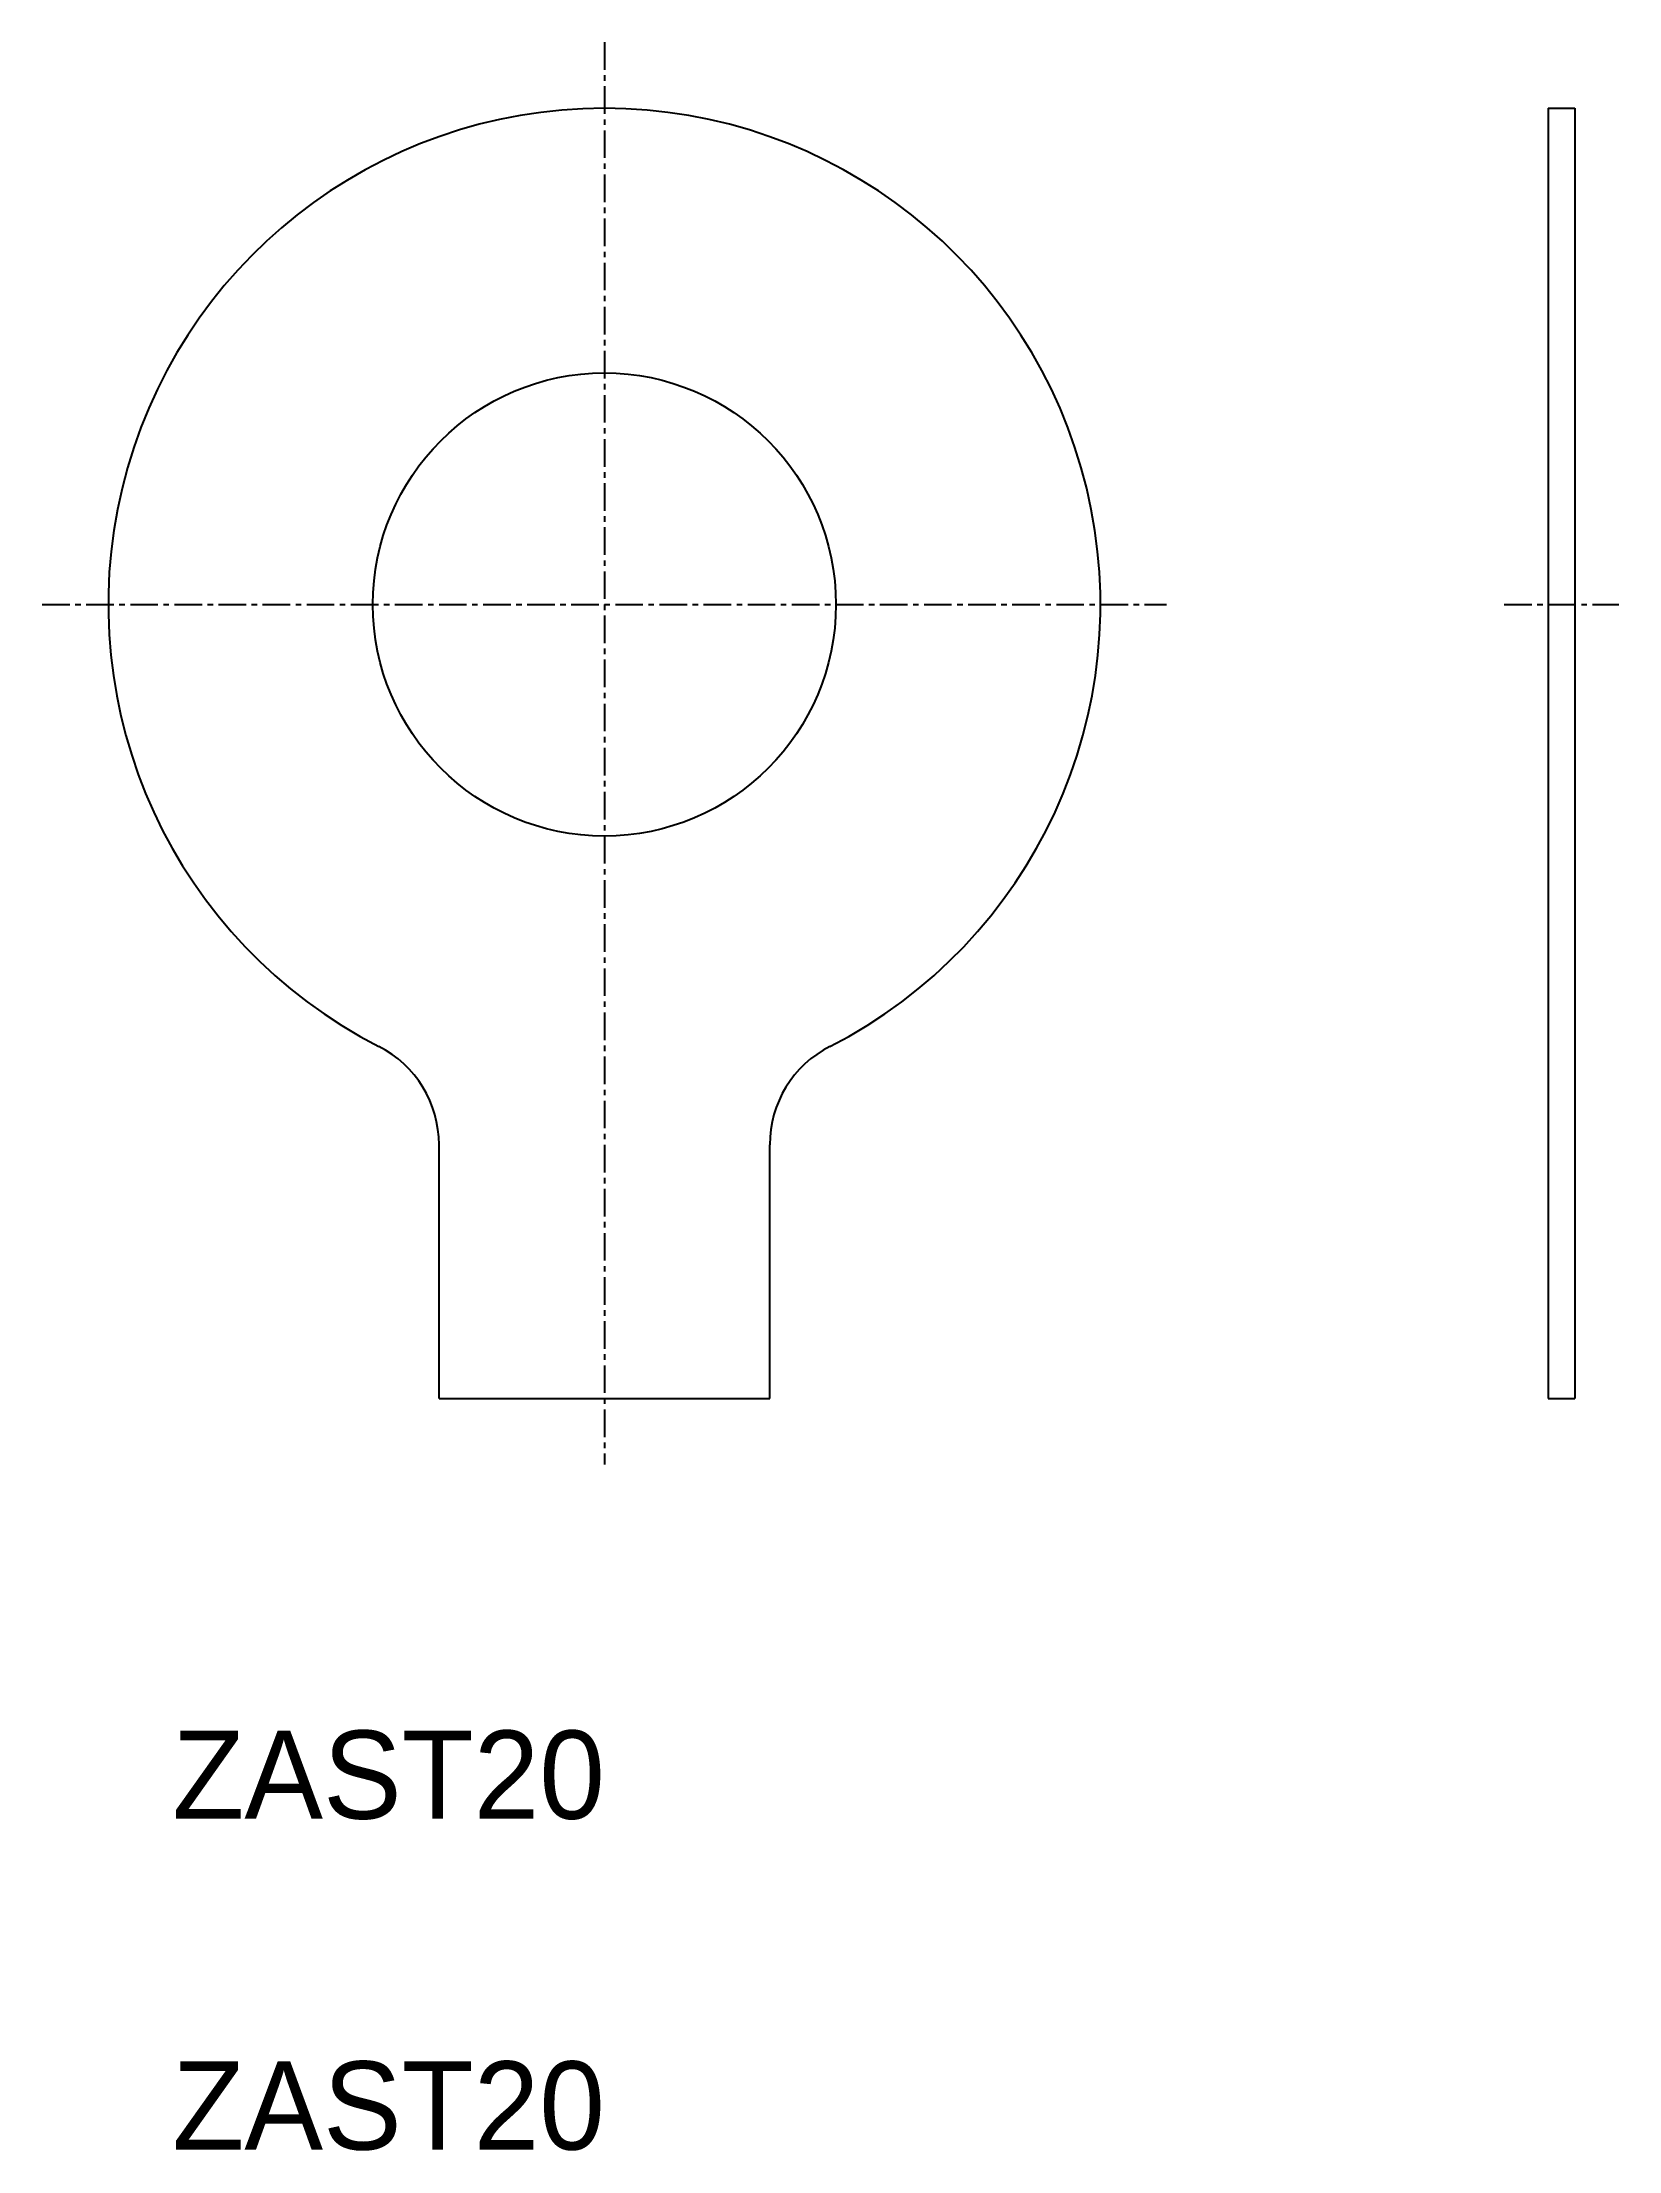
# Model space of a CAD drawing. Extents: x 106.3 to 177.8, y 17.8 to 113.4.
import ezdxf

# ---------------------------------------------------------------- set-up
doc = ezdxf.new("R2010")
doc.units = 0
doc.linetypes.add('CENTER', pattern=[2, 1.25, -0.25, 0.25, -0.25])
doc.layers.get('0').update_dxf_attribs({"linetype": 'CONTINUOUS'})
doc.layers.add('CENTER', color=1, linetype='CENTER')

msp = doc.modelspace()

# ---------------------------------------------------------------- linework, layer by layer
at = {"color": 7, "linetype": 'CONTINUOUS'}
for p, q in [((174.607, 110.41), (174.607, 51.91)), ((174.607, 110.41), (175.807, 110.41)), ((175.807, 110.41), (175.807, 51.91)), ((124.297, 51.91), (124.297, 63.415)), ((139.297, 51.91), (139.297, 63.415)), ((124.297, 51.91), (139.297, 51.91)), ((174.607, 51.91), (175.807, 51.91))]:
    msp.add_line(p, q, dxfattribs=at)
msp.add_circle((131.797, 87.91), 10.5, dxfattribs=at)
for centre, radius, start, end in [((131.797, 87.91), 22.5, 297.03569, 242.96431), ((119.297, 63.415), 5, 360, 62.96431), ((144.297, 63.415), 5, 117.03569, 180)]:
    msp.add_arc(centre, radius, start, end, dxfattribs=at)
at = {"layer": 'CENTER', "color": 1, "linetype": 'CENTER'}
for p, q in [((131.797, 113.41), (131.797, 48.91)), ((106.297, 87.91), (157.297, 87.91)), ((172.607, 87.91), (177.807, 87.91))]:
    msp.add_line(p, q, dxfattribs=at)

# ---------------------------------------------------------------- texts
at = {"color": 7, "linetype": 'CONTINUOUS'}
for p in [(112.201, 32.848), (112.201, 17.848)]:
    msp.add_text('ZAST20', height=4, dxfattribs=at).set_placement(p)

doc.saveas('drawing.dxf')
